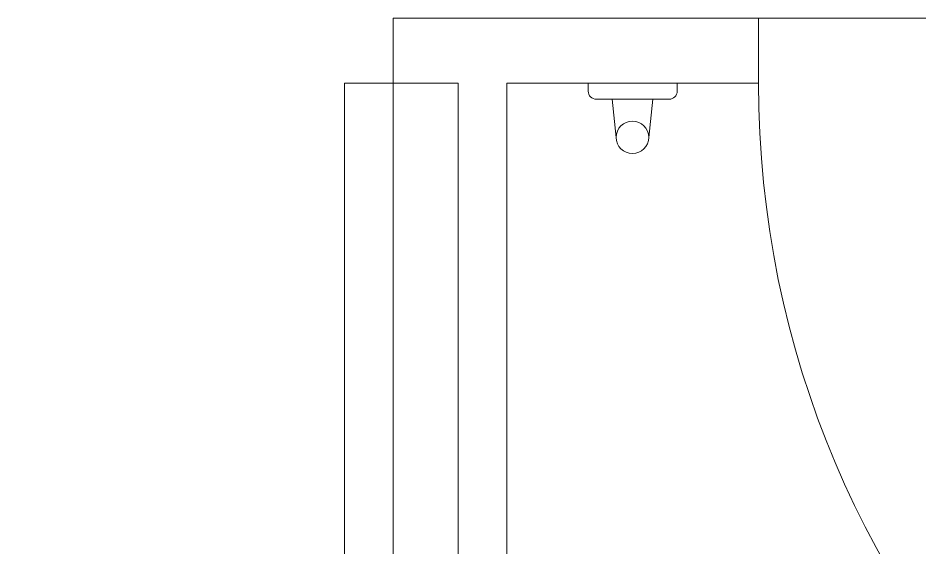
# Model space of a CAD drawing. Header units: millimetres. Extents: x 206 to 837, y 40 to 323.
# Drawn here: x 692.633 to 693.188, y 264.521 to 264.847 of the extents above; entities that cross this region are included whole.
import ezdxf

# ---------------------------------------------------------------- set-up
doc = ezdxf.new("R2010")
doc.units = ezdxf.units.MM
doc.layers.add('I-ARQ', color=8, linetype='Continuous', lineweight=0)

msp = doc.modelspace()

# ---------------------------------------------------------------- linework, layer by layer
at = {"layer": 'I-ARQ'}
for p, q in [((692.90403, 264.84682), (692.86403, 264.84682)), ((692.86403, 264.80682), (692.86403, 264.84682)), ((692.90403, 264.84682), (692.93403, 264.84682)), ((693.08904, 264.84682), (692.93403, 264.84682)), ((693.68903, 264.84682), (693.08903, 264.84682)), ((693.08904, 264.80544), (693.08904, 264.84682)), ((692.90403, 264.80682), (692.83403, 264.80682)), ((692.83403, 264.20682), (692.83403, 264.80682)), ((692.83403, 264.80682), (692.86403, 264.80682)), ((692.86403, 264.80682), (692.86403, 264.20682)), ((692.90403, 263.59682), (692.90403, 264.80682)), ((692.93403, 263.59682), (692.93403, 264.80682)), ((693.08903, 264.80682), (692.93403, 264.80682)), ((692.98412, 264.80682), (692.98412, 264.80182)), ((693.03895, 264.80682), (692.98412, 264.80682)), ((693.03895, 264.80682), (693.03895, 264.80182)), ((693.03395, 264.79682), (692.98912, 264.79682)), ((692.99883, 264.79682), (693.00136, 264.77336)), ((693.02389, 264.79682), (693.02136, 264.77336))]:
    msp.add_line(p, q, dxfattribs=at)
msp.add_circle((693.01136, 264.77336), 0.01, dxfattribs=at)
for centre, radius, start, end in [((692.86403, 264.80682), 0.6, 180, 270), ((692.98912, 264.80182), 0.005, 180, 270), ((693.03395, 264.80182), 0.005, 270, 0), ((693.68903, 264.80682), 0.6, 180, 270)]:
    msp.add_arc(centre, radius, start, end, dxfattribs=at)

doc.saveas('drawing.dxf')
